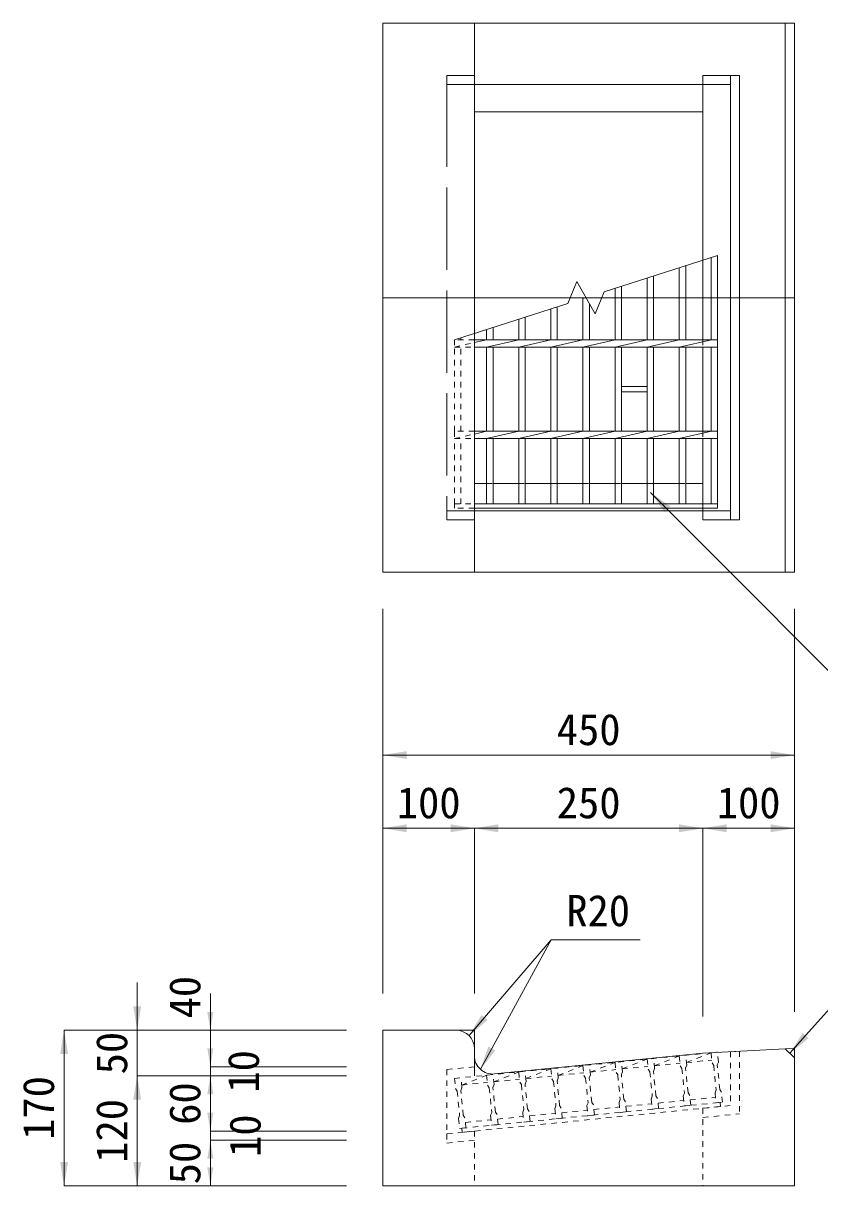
# Model space of a CAD drawing. Units: millimetres at full size; some dimension numbers follow another scale. Extents: x 26939 to 38479, y -4931 to 4101.
# Drawn here: x 29936 to 30807, y -3006 to -1735 of the extents above; entities that cross this region are included whole.
import ezdxf
from ezdxf.enums import TextEntityAlignment as Align

# ---------------------------------------------------------------- set-up
doc = ezdxf.new("R2010")
doc.units = ezdxf.units.MM
doc.header["$LTSCALE"] = 15
doc.linetypes.add('DASHED', pattern=[7.5, 6, -1.5])
doc.linetypes.add('USER1', pattern=[0.8, 0.4, -0.4])
for name, color, linetype, lineweight in [('受枠', 3, 'DASHED', 9), ('寸法線', 7, 'Continuous', 9), ('補助線', 8, 'Continuous', 20), ('集水桝', 1, 'Continuous', 9), ('ｸﾞﾚｰﾁﾝｸﾞ', 7, 'USER1', 9)]:
    doc.layers.add(name, color=color, linetype=linetype, lineweight=lineweight)
doc.styles.add('ＭＳ ゴシック', font='')
doc.styles.get('ＭＳ ゴシック').set_extended_font_data('MS Gothic')

# ---------------------------------------------------------------- blocks, each defined once
blk = doc.blocks.new('filled_arrow')
at = {"color": 0, "linetype": 'Continuous', "lineweight": -2}
blk.add_solid([(7.5, 1.25), (0, 0), (7.5, -1.25)], dxfattribs=at)

msp = doc.modelspace()

# ---------------------------------------------------------------- linework, layer by layer
at = {"layer": '受枠'}
for p, q in [((30399.34, -1792.41), (30399.34, -1802.41)), ((30429.34, -1792.41), (30399.34, -1792.41)), ((30429.34, -1792.41), (30429.34, -2278.41)), ((30679.34, -1792.41), (30679.34, -1802.41)), ((30679.34, -1792.41), (30709.34, -1792.41)), ((30399.34, -2268.41), (30399.34, -2278.41)), ((30679.34, -2268.41), (30679.34, -2278.41)), ((30429.34, -2278.41), (30399.34, -2278.41)), ((30679.34, -2278.41), (30709.34, -2278.41))]:
    msp.add_line(p, q, dxfattribs=at)
at = {"layer": '受枠', "lineweight": 15}
msp.add_line((30399.34, -1802.41), (30399.34, -2268.41), dxfattribs=at)
at = {"layer": '受枠', "linetype": 'Continuous'}
for p, q in [((30679.34, -1802.41), (30679.34, -2081.41)), ((30709.34, -1792.41), (30709.34, -1802.41)), ((30709.34, -1792.41), (30719.34, -1792.41)), ((30719.34, -1792.41), (30719.34, -2278.41)), ((30679.34, -2089.41), (30679.34, -2181.41)), ((30679.34, -2189.41), (30679.34, -2260.91)), ((30679.34, -2265.41), (30679.34, -2268.41)), ((30709.34, -2268.41), (30709.34, -2278.41)), ((30709.34, -2278.41), (30719.34, -2278.41))]:
    msp.add_line(p, q, dxfattribs=at)
at = {"layer": '受枠', "linetype": 'Continuous', "lineweight": 15}
msp.add_line((30709.34, -1802.41), (30709.34, -2268.41), dxfattribs=at)
at = {"layer": '受枠', "linetype": 'USER1'}
for p, q in [((30679.34, -2081.41), (30679.34, -2089.41)), ((30679.34, -2181.41), (30679.34, -2189.41)), ((30679.34, -2260.91), (30679.34, -2265.41))]:
    msp.add_line(p, q, dxfattribs=at)
at = {"layer": '受枠', "linetype": 'USER1', "lineweight": 13}
for p, q in [((30709.34, -2859.67), (30719.34, -2859.17)), ((30719.34, -2859.17), (30719.34, -2927.52)), ((30709.34, -2859.67), (30709.34, -2918.47)), ((30679.34, -2921.47), (30709.34, -2918.47)), ((30679.34, -2921.47), (30679.34, -2931.52)), ((30679.34, -2931.52), (30719.34, -2927.52)), ((30399.34, -2949.47), (30429.34, -2946.47)), ((30429.34, -2946.47), (30429.34, -2956.52)), ((30399.34, -2949.47), (30399.34, -2959.52)), ((30399.34, -2959.52), (30429.34, -2956.52))]:
    msp.add_line(p, q, dxfattribs=at)
at = {"layer": '寸法線'}
for p, q in [((30329.34, -2796.17), (30329.34, -2375.41)), ((30779.34, -2816.17), (30779.34, -2375.41)), ((30329.34, -2535.41), (30779.34, -2535.41)), ((30329.34, -2615.41), (30429.34, -2615.41)), ((30329.34, -2796.17), (30329.34, -2615.41)), ((30429.34, -2615.41), (30679.34, -2615.41)), ((30429.34, -2796.17), (30429.34, -2615.41)), ((30429.34, -2796.17), (30429.34, -2615.41)), ((30679.34, -2821.17), (30679.34, -2615.41)), ((30679.34, -2615.41), (30779.34, -2615.41)), ((30679.34, -2821.17), (30679.34, -2615.41)), ((30779.34, -2816.17), (30779.34, -2615.41)), ((30060.48, -2784.17), (30060.48, -2938.17)), ((30140.48, -2796.17), (30140.48, -2896.12)), ((29980.48, -2836.17), (29980.48, -3006.17)), ((30289.34, -2836.17), (29980.48, -2836.17)), ((30289.34, -2836.17), (30060.48, -2836.17)), ((30140.48, -2836.12), (30140.48, -2926.17)), ((30289.34, -2836.17), (30140.48, -2836.17)), ((30140.48, -2866.17), (30140.48, -2966.47)), ((30289.34, -2876.12), (30140.48, -2876.12)), ((30289.34, -2876.12), (30140.48, -2876.12)), ((30289.34, -2886.17), (30060.48, -2886.17)), ((30060.48, -2886.17), (30060.48, -3006.17)), ((30289.34, -2886.17), (30060.48, -2886.17)), ((30289.34, -2886.17), (30140.48, -2886.17)), ((30289.34, -2886.17), (30140.48, -2886.17)), ((30140.48, -2906.47), (30140.48, -2996.52)), ((30289.34, -2946.47), (30140.48, -2946.47)), ((30289.34, -2946.47), (30140.48, -2946.47)), ((30289.34, -2956.52), (30140.48, -2956.52)), ((30140.48, -2956.52), (30140.48, -3006.17)), ((30289.34, -2956.52), (30140.48, -2956.52)), ((30289.34, -3006.17), (29980.48, -3006.17)), ((30289.34, -3006.17), (30060.48, -3006.17)), ((30289.34, -3006.17), (30140.48, -3006.17))]:
    msp.add_line(p, q, dxfattribs=at)
for points in [[(30621.85, -2248.19), (30900.64, -2526.98), (30907.84, -2526.98), (31226.52, -2526.98)], [(30774.34, -2861.42), (30791.72, -2842.08), (30894.7, -2727.49), (30991.92, -2727.49)], [(30423.48, -2842.02), (30440.44, -2822.32), (30513.45, -2737.48), (30610.67, -2737.48)], [(30435.92, -2878.9), (30448.42, -2856.1), (30513.45, -2737.48), (30610.67, -2737.48)]]:
    msp.add_lwpolyline(points, dxfattribs=at)
at = {"layer": '補助線'}
for p, q in [((30329.34, -2035.41), (30779.34, -2035.41)), ((30409.34, -2836.17), (30429.34, -2836.17)), ((30429.34, -2836.17), (30429.34, -2856.17)), ((30769.35, -2856.67), (30779.34, -2856.17)), ((30779.34, -2856.17), (30779.34, -2866.17)), ((30429.34, -2864.07), (30429.34, -2886.17))]:
    msp.add_line(p, q, dxfattribs=at)
at = {"layer": '集水桝', "lineweight": 20}
for p, q in [((30329.34, -1735.41), (30329.34, -2335.41)), ((30329.34, -1735.41), (30779.34, -1735.41)), ((30779.34, -1735.41), (30779.34, -2335.41)), ((30329.34, -2335.41), (30779.34, -2335.41)), ((30329.34, -2836.17), (30409.34, -2836.17)), ((30329.34, -2836.17), (30329.34, -3006.17)), ((30429.34, -2856.17), (30429.34, -2864.07)), ((30679.34, -2861.17), (30769.35, -2856.67)), ((30769.35, -2856.67), (30779.34, -2866.17)), ((30451.33, -2883.97), (30679.34, -2861.17)), ((30779.34, -2866.17), (30779.34, -3006.17)), ((30329.34, -3006.17), (30779.34, -3006.17))]:
    msp.add_line(p, q, dxfattribs=at)
at = {"layer": '集水桝', "lineweight": 15}
for p, q in [((30429.34, -1735.41), (30429.34, -2335.41)), ((30429.34, -1802.41), (30709.34, -1802.41)), ((30429.34, -1832.41), (30679.34, -1832.41)), ((30429.34, -2238.41), (30442.74, -2238.41)), ((30449.71, -2238.41), (30477.87, -2238.41)), ((30484.83, -2238.41), (30512.99, -2238.41)), ((30519.96, -2238.41), (30548.12, -2238.41)), ((30555.08, -2238.41), (30583.24, -2238.41)), ((30590.21, -2238.41), (30618.37, -2238.41)), ((30625.33, -2238.41), (30653.49, -2238.41)), ((30660.46, -2238.41), (30679.34, -2238.41)), ((30429.34, -2268.41), (30709.34, -2268.41))]:
    msp.add_line(p, q, dxfattribs=at)
at = {"layer": '集水桝', "color": 4, "lineweight": 5}
msp.add_line((30769.35, -1735.41), (30769.35, -2335.41), dxfattribs=at)
at = {"layer": '集水桝', "linetype": 'DASHED', "lineweight": 15}
for p, q in [((30399.34, -1802.41), (30429.34, -1802.41)), ((30399.34, -2268.41), (30429.34, -2268.41))]:
    msp.add_line(p, q, dxfattribs=at)
at = {"layer": '集水桝', "linetype": 'USER1', "lineweight": 15}
for p, q in [((30442.74, -2238.41), (30449.71, -2238.41)), ((30477.87, -2238.41), (30484.83, -2238.41)), ((30512.99, -2238.41), (30519.96, -2238.41)), ((30548.12, -2238.41), (30555.08, -2238.41)), ((30583.24, -2238.41), (30590.21, -2238.41)), ((30618.37, -2238.41), (30625.33, -2238.41)), ((30653.49, -2238.41), (30660.46, -2238.41))]:
    msp.add_line(p, q, dxfattribs=at)
at = {"layer": '集水桝', "linetype": 'USER1', "lineweight": 13}
for p, q in [((30399.34, -2879.12), (30433.1, -2875.74)), ((30399.34, -2879.12), (30399.34, -2949.47)), ((30679.34, -2921.47), (30679.34, -3006.17)), ((30429.34, -2946.47), (30429.34, -3006.17))]:
    msp.add_line(p, q, dxfattribs=at)
at = {"layer": '集水桝', "lineweight": 20}
for centre, start, end in [((30409.34, -2856.17), 0, 90), ((30449.34, -2864.07), 180, 275.71059)]:
    msp.add_arc(centre, 20, start, end, dxfattribs=at)
at = {"layer": 'ｸﾞﾚｰﾁﾝｸﾞ', "linetype": 'Continuous', "lineweight": 5}
for p, q in [((30571.4, -2029.01), (30695.19, -1989.41)), ((30688.22, -2081.41), (30688.22, -1991.63)), ((30695.19, -2081.41), (30695.19, -1989.41)), ((30653.49, -2081.41), (30653.49, -2002.74)), ((30660.46, -2081.41), (30660.46, -2000.52)), ((30531.4, -2041.8), (30541.4, -2017.61)), ((30541.4, -2017.61), (30561.4, -2053.21)), ((30618.37, -2081.41), (30618.37, -2013.98)), ((30625.33, -2081.41), (30625.33, -2011.75)), ((30561.4, -2053.21), (30571.4, -2029.01)), ((30583.24, -2081.41), (30583.24, -2025.22)), ((30590.21, -2081.41), (30590.21, -2022.99)), ((30407.62, -2081.41), (30531.4, -2041.8)), ((30519.96, -2081.41), (30519.96, -2045.47)), ((30548.12, -2036.46), (30551.4, -2035.41)), ((30548.12, -2081.41), (30548.12, -2036.46)), ((30555.08, -2081.41), (30555.08, -2041.96)), ((30484.83, -2081.41), (30484.83, -2056.7)), ((30512.99, -2081.41), (30512.99, -2047.69)), ((30442.74, -2081.41), (30442.74, -2070.17)), ((30449.71, -2081.41), (30449.71, -2067.94)), ((30477.87, -2081.41), (30477.87, -2058.93)), ((30695.19, -2081.41), (30429.34, -2081.41)), ((30429.34, -2084.46), (30442.74, -2081.41)), ((30442.74, -2089.41), (30477.87, -2081.41)), ((30477.87, -2089.41), (30512.99, -2081.41)), ((30512.99, -2089.41), (30548.12, -2081.41)), ((30548.12, -2089.41), (30583.24, -2081.41)), ((30583.24, -2089.41), (30618.37, -2081.41)), ((30618.37, -2089.41), (30653.49, -2081.41)), ((30653.49, -2089.41), (30688.62, -2081.41)), ((30695.19, -2089.41), (30695.19, -2081.41)), ((30429.34, -2089.41), (30695.19, -2089.41)), ((30442.74, -2181.41), (30442.74, -2089.41)), ((30449.71, -2181.41), (30449.71, -2089.41)), ((30477.87, -2181.41), (30477.87, -2089.41)), ((30484.83, -2181.41), (30484.83, -2089.41)), ((30512.99, -2181.41), (30512.99, -2089.41)), ((30519.96, -2181.41), (30519.96, -2089.41)), ((30548.12, -2181.41), (30548.12, -2089.41)), ((30555.08, -2181.41), (30555.08, -2089.41)), ((30583.24, -2181.41), (30583.24, -2089.41)), ((30590.21, -2181.41), (30590.21, -2089.41)), ((30618.37, -2181.41), (30618.37, -2089.41)), ((30625.33, -2181.41), (30625.33, -2089.41)), ((30653.49, -2181.41), (30653.49, -2089.41)), ((30660.46, -2181.41), (30660.46, -2089.41)), ((30688.22, -2181.41), (30688.22, -2089.41)), ((30695.19, -2181.41), (30695.19, -2089.41)), ((30590.21, -2132.41), (30618.37, -2132.41)), ((30590.21, -2138.41), (30618.37, -2138.41)), ((30695.19, -2181.41), (30429.34, -2181.41)), ((30429.34, -2184.46), (30442.74, -2181.41)), ((30442.74, -2189.41), (30477.87, -2181.41)), ((30477.87, -2189.41), (30512.99, -2181.41)), ((30512.99, -2189.41), (30548.12, -2181.41)), ((30548.12, -2189.41), (30583.24, -2181.41)), ((30583.24, -2189.41), (30618.37, -2181.41)), ((30618.37, -2189.41), (30653.49, -2181.41)), ((30653.49, -2189.41), (30688.62, -2181.41)), ((30695.19, -2189.41), (30695.19, -2181.41)), ((30429.34, -2189.41), (30695.19, -2189.41)), ((30442.74, -2260.91), (30442.74, -2189.41)), ((30449.71, -2260.91), (30449.71, -2189.41)), ((30477.87, -2260.91), (30477.87, -2189.41)), ((30484.83, -2260.91), (30484.83, -2189.41)), ((30512.99, -2260.91), (30512.99, -2189.41)), ((30519.96, -2260.91), (30519.96, -2189.41)), ((30548.12, -2260.91), (30548.12, -2189.41)), ((30555.08, -2260.91), (30555.08, -2189.41)), ((30583.24, -2260.91), (30583.24, -2189.41)), ((30590.21, -2260.91), (30590.21, -2189.41)), ((30618.37, -2260.91), (30618.37, -2189.41)), ((30625.33, -2260.91), (30625.33, -2189.41)), ((30653.49, -2260.91), (30653.49, -2189.41)), ((30660.46, -2260.91), (30660.46, -2189.41)), ((30688.22, -2260.91), (30688.22, -2189.41)), ((30695.19, -2260.91), (30695.19, -2189.41)), ((30429.34, -2260.91), (30695.19, -2260.91)), ((30695.19, -2260.91), (30695.19, -2265.41)), ((30695.19, -2265.41), (30429.34, -2265.41))]:
    msp.add_line(p, q, dxfattribs=at)
at = {"layer": 'ｸﾞﾚｰﾁﾝｸﾞ', "lineweight": 5}
for p, q in [((30429.34, -2081.41), (30407.62, -2081.41)), ((30407.62, -2081.41), (30407.62, -2089.41)), ((30414.58, -2081.41), (30414.58, -2079.18)), ((30407.62, -2089.41), (30429.34, -2084.46)), ((30407.62, -2089.41), (30429.34, -2089.41)), ((30407.62, -2181.41), (30407.62, -2089.41)), ((30414.58, -2181.41), (30414.58, -2089.41)), ((30429.34, -2181.41), (30407.62, -2181.41)), ((30407.62, -2181.41), (30407.62, -2189.41)), ((30407.62, -2189.41), (30429.34, -2184.46)), ((30407.62, -2189.41), (30429.34, -2189.41)), ((30407.62, -2260.91), (30407.62, -2189.41)), ((30414.58, -2260.91), (30414.58, -2189.41)), ((30407.62, -2260.91), (30429.34, -2260.91)), ((30407.62, -2265.41), (30407.62, -2260.91)), ((30429.34, -2265.41), (30407.62, -2265.41))]:
    msp.add_line(p, q, dxfattribs=at)
at = {"layer": 'ｸﾞﾚｰﾁﾝｸﾞ'}
for p, q in [((30407.62, -2888.84), (30695.19, -2860.08)), ((30555.88, -2882.05), (30583.24, -2871.28)), ((30583.24, -2871.28), (30584.34, -2882.22)), ((30591.3, -2881.53), (30590.21, -2870.58)), ((30591.01, -2878.54), (30618.37, -2867.77)), ((30618.37, -2867.77), (30619.46, -2878.71)), ((30626.43, -2878.01), (30625.33, -2867.07)), ((30626.13, -2875.03), (30653.49, -2864.25)), ((30653.49, -2864.25), (30654.59, -2875.2)), ((30661.55, -2874.5), (30660.46, -2863.56)), ((30661.25, -2871.52), (30688.22, -2860.78)), ((30661.25, -2871.52), (30689.02, -2868.74)), ((30688.22, -2860.78), (30689.31, -2871.73)), ((30689.31, -2871.73), (30691.11, -2874.56)), ((30695.09, -2874.16), (30696.28, -2871.03)), ((30696.28, -2871.03), (30695.19, -2860.08)), ((30450.51, -2892.59), (30477.87, -2881.82)), ((30477.87, -2881.82), (30478.96, -2892.76)), ((30485.93, -2892.06), (30484.83, -2881.12)), ((30485.63, -2889.08), (30512.99, -2878.3)), ((30512.99, -2878.3), (30514.09, -2889.25)), ((30521.05, -2888.55), (30519.96, -2877.61)), ((30520.76, -2885.57), (30548.12, -2874.79)), ((30520.76, -2885.57), (30548.91, -2882.75)), ((30548.12, -2874.79), (30549.21, -2885.74)), ((30556.18, -2885.04), (30555.08, -2874.09)), ((30555.88, -2882.05), (30584.04, -2879.24)), ((30584.34, -2882.22), (30586.13, -2885.06)), ((30590.11, -2884.66), (30591.3, -2881.53)), ((30591.01, -2878.54), (30619.16, -2875.73)), ((30619.46, -2878.71), (30621.25, -2881.55)), ((30621.25, -2881.55), (30623.94, -2908.41)), ((30625.23, -2881.15), (30626.43, -2878.01)), ((30627.92, -2908.01), (30625.23, -2881.15)), ((30626.13, -2875.03), (30654.29, -2872.21)), ((30654.59, -2875.2), (30656.38, -2878.03)), ((30656.38, -2878.03), (30659.07, -2904.9)), ((30660.36, -2877.64), (30661.55, -2874.5)), ((30663.05, -2904.5), (30660.36, -2877.64)), ((30691.11, -2874.56), (30693.79, -2901.43)), ((30697.77, -2901.03), (30695.09, -2874.16)), ((30407.62, -2888.84), (30408.71, -2899.79)), ((30415.68, -2899.09), (30414.58, -2888.14)), ((30415.38, -2896.1), (30442.74, -2885.33)), ((30415.38, -2896.1), (30443.54, -2893.29)), ((30442.74, -2885.33), (30443.84, -2896.27)), ((30443.84, -2896.27), (30445.63, -2899.11)), ((30449.61, -2898.71), (30450.8, -2895.58)), ((30450.8, -2895.58), (30449.71, -2884.63)), ((30450.51, -2892.59), (30478.67, -2889.78)), ((30478.96, -2892.76), (30480.75, -2895.6)), ((30480.75, -2895.6), (30483.44, -2922.46)), ((30484.74, -2895.2), (30485.93, -2892.06)), ((30487.42, -2922.06), (30484.74, -2895.2)), ((30485.63, -2889.08), (30513.79, -2886.26)), ((30514.09, -2889.25), (30515.88, -2892.08)), ((30515.88, -2892.08), (30518.57, -2918.95)), ((30519.86, -2891.69), (30521.05, -2888.55)), ((30522.55, -2918.55), (30519.86, -2891.69)), ((30549.21, -2885.74), (30551, -2888.57)), ((30551, -2888.57), (30553.69, -2915.44)), ((30554.98, -2888.17), (30556.18, -2885.04)), ((30557.67, -2915.04), (30554.98, -2888.17)), ((30586.13, -2885.06), (30588.82, -2911.93)), ((30592.8, -2911.53), (30590.11, -2884.66)), ((30408.71, -2899.79), (30410.51, -2902.62)), ((30410.51, -2902.62), (30413.19, -2929.49)), ((30414.49, -2902.22), (30415.68, -2899.09)), ((30417.17, -2929.09), (30414.49, -2902.22)), ((30445.63, -2899.11), (30448.32, -2925.98)), ((30452.3, -2925.58), (30449.61, -2898.71)), ((30623.94, -2908.41), (30622.75, -2911.55)), ((30629.71, -2910.85), (30627.92, -2908.01)), ((30659.07, -2904.9), (30657.87, -2908.03)), ((30657.87, -2908.03), (30658.97, -2918.98)), ((30664.84, -2907.34), (30663.05, -2904.5)), ((30665.93, -2918.28), (30664.84, -2907.34)), ((30665.33, -2912.31), (30693.1, -2909.54)), ((30693.79, -2901.43), (30692.6, -2904.56)), ((30692.6, -2904.56), (30693.69, -2915.51)), ((30699.56, -2903.87), (30697.77, -2901.03)), ((30700.66, -2914.81), (30699.56, -2903.87)), ((30415.58, -2943.32), (30698.17, -2915.06)), ((30698.62, -2919.54), (30416.03, -2947.8)), ((30483.44, -2922.46), (30482.25, -2925.6)), ((30489.21, -2924.9), (30487.42, -2922.06)), ((30518.57, -2918.95), (30517.37, -2922.08)), ((30517.37, -2922.08), (30518.47, -2933.03)), ((30524.34, -2921.39), (30522.55, -2918.55)), ((30525.43, -2932.33), (30524.34, -2921.39)), ((30553.69, -2915.44), (30552.5, -2918.57)), ((30552.5, -2918.57), (30553.59, -2929.52)), ((30559.46, -2917.88), (30557.67, -2915.04)), ((30560.56, -2928.82), (30559.46, -2917.88)), ((30559.96, -2922.85), (30588.12, -2920.03)), ((30588.82, -2911.93), (30587.62, -2915.06)), ((30587.62, -2915.06), (30588.72, -2926.01)), ((30594.59, -2914.36), (30592.8, -2911.53)), ((30595.68, -2925.31), (30594.59, -2914.36)), ((30595.08, -2919.34), (30623.24, -2916.52)), ((30622.75, -2911.55), (30623.84, -2922.49)), ((30623.84, -2922.49), (30630.81, -2921.8)), ((30630.81, -2921.8), (30629.71, -2910.85)), ((30630.21, -2915.83), (30658.37, -2913.01)), ((30658.97, -2918.98), (30665.93, -2918.28)), ((30693.69, -2915.51), (30700.66, -2914.81)), ((30698.17, -2915.06), (30698.62, -2919.54)), ((30413.19, -2929.49), (30412, -2932.62)), ((30412, -2932.62), (30413.09, -2943.57)), ((30418.96, -2931.93), (30417.17, -2929.09)), ((30420.06, -2942.87), (30418.96, -2931.93)), ((30419.46, -2936.9), (30447.62, -2934.08)), ((30448.32, -2925.98), (30447.12, -2929.11)), ((30447.12, -2929.11), (30448.22, -2940.06)), ((30454.09, -2928.41), (30452.3, -2925.58)), ((30455.18, -2939.36), (30454.09, -2928.41)), ((30454.59, -2933.39), (30482.75, -2930.57)), ((30482.25, -2925.6), (30483.34, -2936.54)), ((30490.31, -2935.85), (30489.21, -2924.9)), ((30489.71, -2929.88), (30517.87, -2927.06)), ((30518.47, -2933.03), (30525.43, -2932.33)), ((30524.84, -2926.36), (30552.99, -2923.55)), ((30553.59, -2929.52), (30560.56, -2928.82)), ((30588.72, -2926.01), (30595.68, -2925.31)), ((30413.09, -2943.57), (30420.06, -2942.87)), ((30416.03, -2947.8), (30415.58, -2943.32)), ((30448.22, -2940.06), (30455.18, -2939.36)), ((30483.34, -2936.54), (30490.31, -2935.85))]:
    msp.add_line(p, q, dxfattribs=at)

# ---------------------------------------------------------------- block references
at = {"layer": '寸法線'}
for p, xscale, yscale, rotation in [((30621.85, -2248.19), 3.47, 3.47, 315), ((30779.34, -2535.41), 3.47, 3.47, 180), ((30429.34, -2615.41), 3.47, 3.47, 180), ((30679.34, -2615.41), 3.47, 3.47, 180), ((30779.34, -2615.41), 3.47, 3.47, 180), ((30060.48, -2836.17), 3.47, 3.47, 90), ((30140.48, -2836.17), 2.67, 2.67, 90), ((30423.48, -2842.02), 3.47, 3.47, 49.3), ((29980.48, -2836.17), 3.47, 3.47, 270), ((30774.34, -2861.42), 3.47, 3.47, 48.1), ((30140.48, -2876.12), 2.67, 2.67, 90), ((30435.92, -2878.9), 3.47, 3.47, 61.3), ((30060.48, -2886.17), 3.47, 3.47, 270), ((30060.48, -2886.17), 3.47, 3.47, 270), ((30140.48, -2886.17), 2.67, 2.67, 270), ((30140.48, -2946.47), 2.67, 2.67, 90), ((30140.48, -2956.52), 2.67, 2.67, 270), ((29980.48, -3006.17), 3.47, 3.47, 90), ((30060.48, -3006.17), 3.47, 3.47, 90), ((30140.48, -3006.17), 2.67, 2.67, 90)]:
    msp.add_blockref('filled_arrow', p, dxfattribs=dict(at, xscale=xscale, yscale=yscale, rotation=rotation))
at = {"layer": '寸法線', "xscale": 3.47, "yscale": 3.47}
for p in [(30329.34, -2535.41), (30329.34, -2615.41), (30429.34, -2615.41), (30679.34, -2615.41)]:
    msp.add_blockref('filled_arrow', p, dxfattribs=at)

# ---------------------------------------------------------------- texts
at = {"layer": '寸法線', "style": 'ＭＳ ゴシック'}
for s, p in [('450', (30554.34, -2507.41)), ('100', (30379.34, -2587.41)), ('250', (30554.34, -2587.41)), ('100', (30729.34, -2587.41))]:
    msp.add_text(s, height=34.18, dxfattribs=at).set_placement(p, align=Align.MIDDLE_CENTER)
msp.add_text('R20', height=34.18, dxfattribs=at).set_placement((30529.89, -2705.34), align=Align.MIDDLE_LEFT)
for s, p in [('40', (30112.48, -2800.02)), ('50', (30032.48, -2861.17)), ('10', (30176.65, -2881.14)), ('170', (29952.48, -2921.17)), ('60', (30112.48, -2916.32)), ('120', (30032.48, -2946.17)), ('10', (30178.4, -2951.49)), ('50', (30112.48, -2981.34))]:
    msp.add_text(s, height=34.18, rotation=90, dxfattribs=at).set_placement(p, align=Align.MIDDLE_CENTER)

doc.saveas('drawing.dxf')
